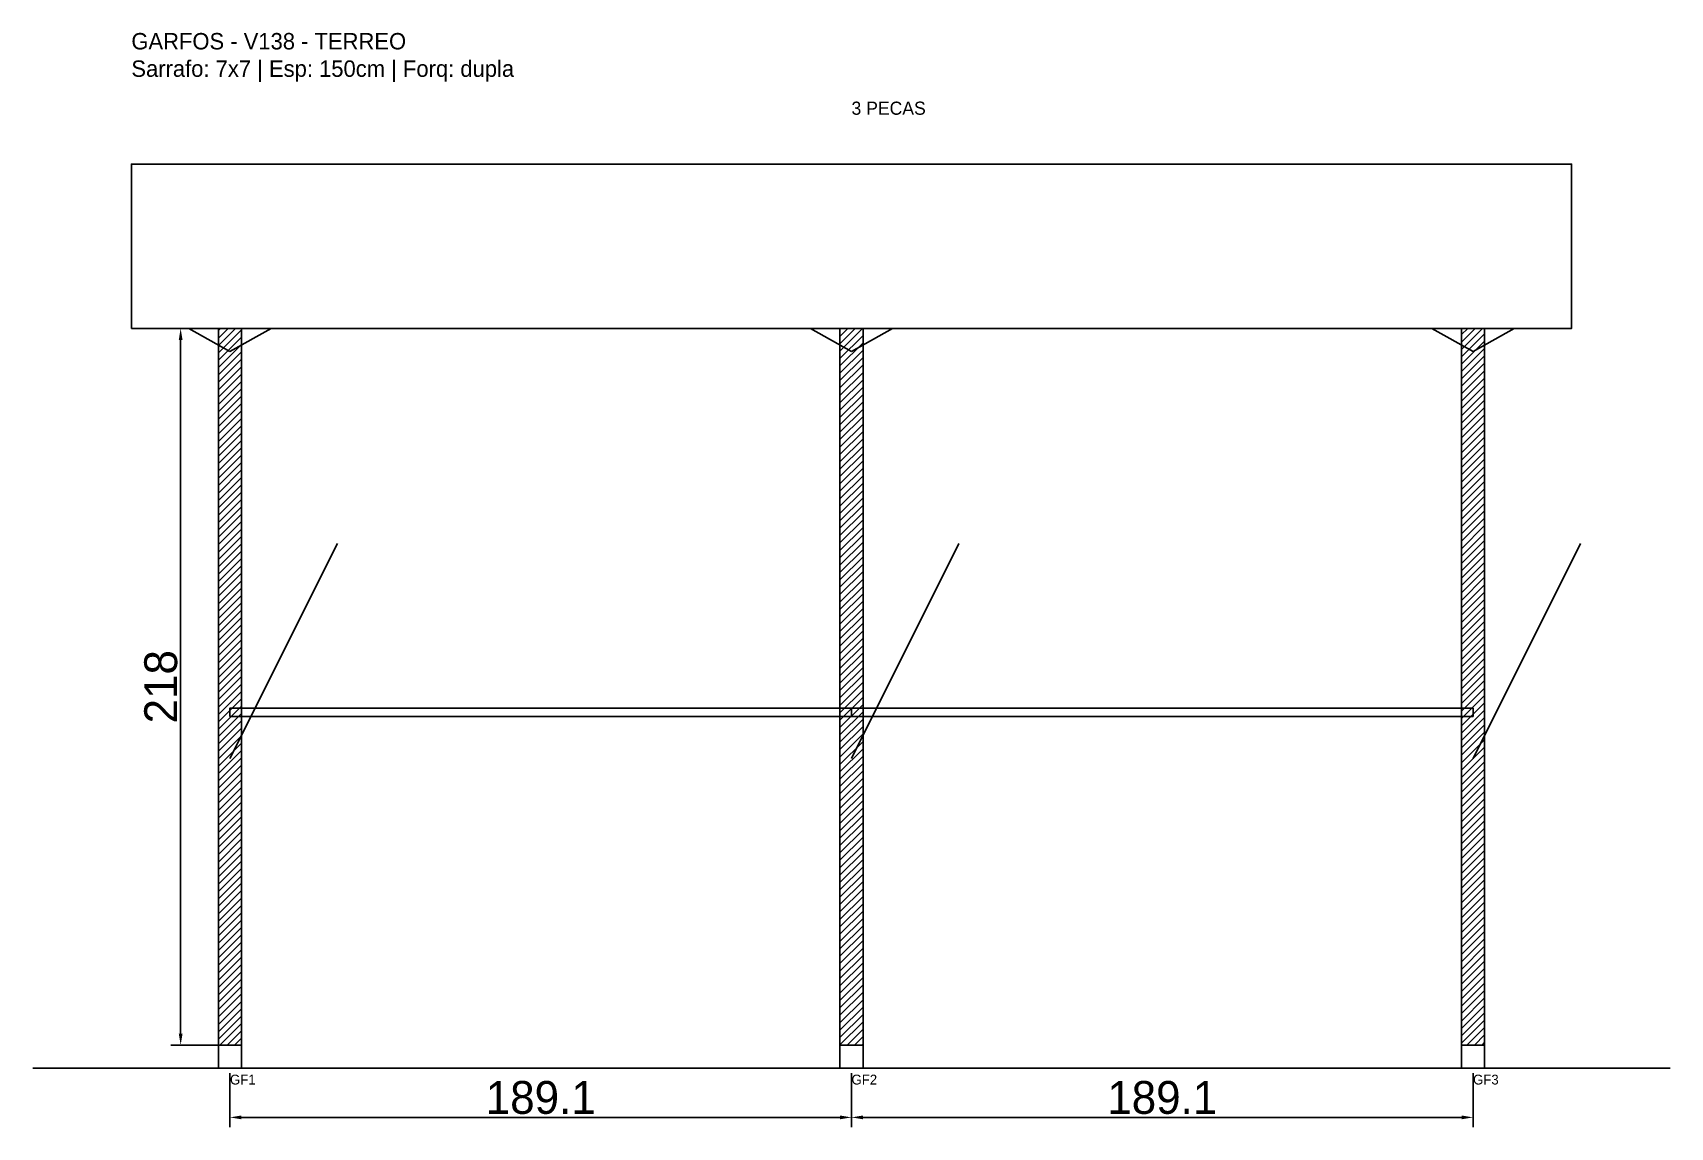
# Model space of a CAD drawing. Header units: metres. Extents: x -30 to 468, y -25 to 308.
import ezdxf

# ---------------------------------------------------------------- set-up
doc = ezdxf.new("R2010")
doc.units = ezdxf.units.M
for name, color, linetype in [('BARRA_ANCORAGEM', 1, 'Continuous'), ('COTA', 241, 'Continuous'), ('GARFOS OK', 3, 'Continuous'), ('NOME DA VIGA', 6, 'Continuous'), ('SARR_7x7', 40, 'Continuous'), ('TIRAS REESCORAMENTO', 252, 'Continuous'), ('VIGAS', 3, 'Continuous')]:
    doc.layers.add(name, color=color, linetype=linetype)
doc.dimstyles.new('EZ DXF', dxfattribs={"dimtxt": 10, "dimasz": 3.5, "dimexe": 3, "dimexo": 1.5, "dimgap": 1, "dimtad": 1, "dimdec": 1, "dimdsep": 46, "dimcen": 2.5, "dimazin": 3, "dimtfac": 1, "dimtmove": 0, "dimatfit": 3})

msp = doc.modelspace()

# ---------------------------------------------------------------- hatches: boundary and pattern name
at = {"layer": 'COTA'}
h = msp.add_hatch(dxfattribs=at)
h.set_pattern_fill('ANSI31', scale=0.5)
h.paths.add_polyline_path([(26.5, 0), (33.5, 0), (33.5, 218), (26.5, 218)])
h = msp.add_hatch(dxfattribs=at)
h.set_pattern_fill('ANSI31', scale=0.5)
h.paths.add_polyline_path([(215.597955, 0), (222.597955, 0), (222.597955, 218), (215.597955, 218)])
h = msp.add_hatch(dxfattribs=at)
h.set_pattern_fill('ANSI31', scale=0.5)
h.paths.add_polyline_path([(404.69591, 0), (411.69591, 0), (411.69591, 218), (404.69591, 218)])

# ---------------------------------------------------------------- linework, layer by layer
at = {"layer": 'BARRA_ANCORAGEM'}
for p, q in [((30, 87.2), (62.7, 152.6)), ((219.097955, 87.2), (251.797955, 152.6)), ((408.19591, 87.2), (440.89591, 152.6))]:
    msp.add_line(p, q, dxfattribs=at)
at = {"layer": 'GARFOS OK'}
for p, q in [((30, 211), (17.5, 218)), ((17.5, 218), (42.5, 218)), ((30, 211), (42.5, 218)), ((219.097955, 211), (206.597955, 218)), ((206.597955, 218), (231.597955, 218)), ((219.097955, 211), (231.597955, 218)), ((408.19591, 211), (395.69591, 218)), ((395.69591, 218), (420.69591, 218)), ((408.19591, 211), (420.69591, 218))]:
    msp.add_line(p, q, dxfattribs=at)
at = {"layer": 'GARFOS OK', "linetype": 'CONTINUOUS'}
msp.add_line((-30, -7), (468.19591, -7), dxfattribs=at)
at = {"layer": 'GARFOS OK'}
for points in [[(26.5, 0), (33.5, 0), (33.5, 218), (26.5, 218), (26.5, 0)], [(215.597955, 0), (222.597955, 0), (222.597955, 218), (215.597955, 218), (215.597955, 0)], [(404.69591, 0), (411.69591, 0), (411.69591, 218), (404.69591, 218), (404.69591, 0)]]:
    msp.add_lwpolyline(points, dxfattribs=at)
at = {"layer": 'SARR_7x7'}
for points in [[(26.5, -7), (33.5, -7), (33.5, 0), (26.5, 0), (26.5, -7)], [(215.597955, -7), (222.597955, -7), (222.597955, 0), (215.597955, 0), (215.597955, -7)], [(404.69591, -7), (411.69591, -7), (411.69591, 0), (404.69591, 0), (404.69591, -7)]]:
    msp.add_lwpolyline(points, dxfattribs=at)
at = {"layer": 'TIRAS REESCORAMENTO'}
for points in [[(30, 100), (219.097955, 100), (219.097955, 102.5), (30, 102.5), (30, 100)], [(219.097955, 100), (408.19591, 100), (408.19591, 102.5), (219.097955, 102.5), (219.097955, 100)]]:
    msp.add_lwpolyline(points, dxfattribs=at)
at = {"layer": 'VIGAS'}
msp.add_lwpolyline([(0, 218), (438.19591, 218), (438.19591, 268), (0, 268), (0, 218)], dxfattribs=at)

# ---------------------------------------------------------------- texts
at = {"layer": 'NOME DA VIGA'}
for s, height, p in [('3 PECAS', 4, (219.097955, 283)), ('GF1', 3, (30, -12)), ('GF2', 3, (219.097955, -12)), ('GF3', 3, (408.19591, -12))]:
    msp.add_text(s, height=height, dxfattribs=at).set_placement(p)
at = {"layer": 'NOME DA VIGA', "insert": (0, 293), "char_height": 5, "attachment_point": 7}
msp.add_mtext('GARFOS - V138 - TERREO\\PSarrafo: 7x7 | Esp: 150cm | Forq: dupla', dxfattribs=at)

# ---------------------------------------------------------------- dimensions: what is measured, and where the dimension line sits
at = {"layer": 'COTA'}
msp.add_linear_dim(base=(15, 0), p1=(30, 0), p2=(30, 218), angle=90, dimstyle='EZ DXF', dxfattribs=at).render()
for base, p1, p2 in [((30, -22), (30, -7), (219.097955, -7)), ((219.097955, -22), (219.097955, -7), (408.19591, -7))]:
    msp.add_linear_dim(base=base, p1=p1, p2=p2, dimstyle='EZ DXF', dxfattribs=at).render()

doc.saveas('drawing.dxf')
